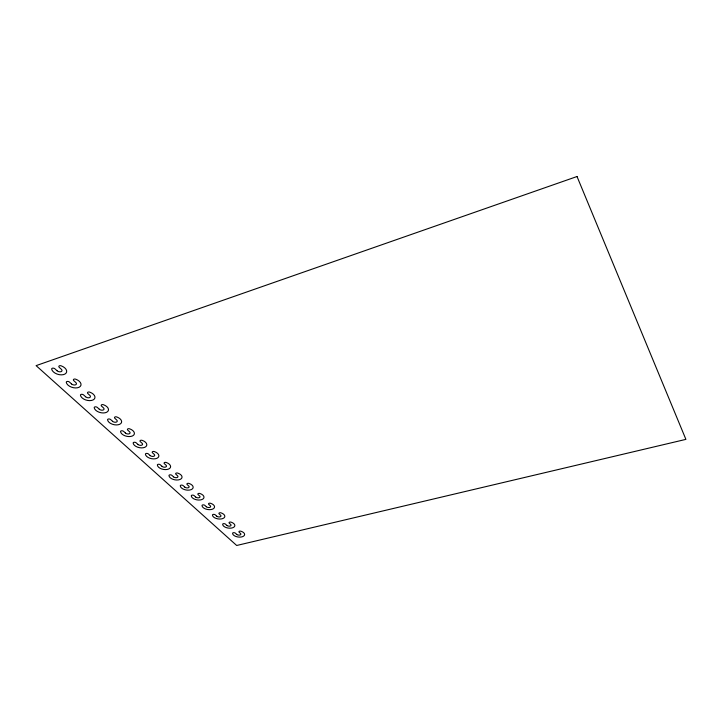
<?xml version="1.0" encoding="UTF-8"?>
<svg xmlns="http://www.w3.org/2000/svg" width="722" height="722" viewBox="0 0 722 722"><rect width="100%" height="100%" fill="white"/><g stroke="black" fill="none" stroke-linecap="round" stroke-linejoin="round"><path stroke-width="1.08" d="M577.022 176.52L36.1 365.63L236.69 545.48L685.9 439.373L577.022 176.52M57.029 370.729L54.989 368.87A1.94 1.137 16.7 0 0 52.796 368.148A1.94 1.137 16.7 0 0 51.686 369.15A7.743 4.558 16.5 0 0 59.105 374.637A7.743 4.558 16.5 0 0 66.623 372.038A7.743 4.558 16.5 0 0 61.244 365.855A1.94 1.146 16.6 0 0 59.132 365.955A1.94 1.146 16.6 0 0 59.285 367.39L61.325 369.249A2.906 1.706 16.5 0 1 61.009 371.668A2.906 1.706 16.5 0 1 57.029 370.729M71.532 383.933L69.556 382.137A1.904 1.11 15.9 0 0 67.399 381.433A1.904 1.11 15.9 0 0 66.298 382.407A7.59 4.44 15.7 0 0 73.509 387.723A7.59 4.44 15.7 0 0 80.963 385.214A7.59 4.44 15.7 0 0 75.774 379.221A1.904 1.119 15.7 0 0 73.689 379.312A1.904 1.119 15.7 0 0 73.815 380.702L75.792 382.507A2.843 1.661 15.7 0 1 75.44 384.853A2.843 1.661 15.7 0 1 71.532 383.933M85.602 396.748L83.68 395.006A1.868 1.083 15.1 0 0 81.568 394.32A1.868 1.083 15.1 0 0 80.467 395.259A7.446 4.332 14.9 0 0 87.488 400.421A7.446 4.332 14.9 0 0 94.889 398.002A7.446 4.332 14.9 0 0 89.862 392.181A1.868 1.092 14.9 0 0 87.813 392.272A1.868 1.092 14.9 0 0 87.913 393.616L89.826 395.376A2.789 1.625 14.9 0 1 89.438 397.642A2.789 1.625 14.9 0 1 85.602 396.748M99.266 409.193L97.398 407.497A1.832 1.056 14.3 0 0 95.331 406.829A1.832 1.056 14.3 0 0 94.221 407.75A7.31 4.215 14.1 0 0 101.062 412.758A7.31 4.215 14.1 0 0 108.399 410.412A7.31 4.215 14.1 0 0 103.544 404.771A1.832 1.065 14.2 0 0 101.513 404.852A1.832 1.065 14.2 0 0 101.594 406.161L103.454 407.858A2.744 1.579 14.1 0 1 103.038 410.06A2.744 1.579 14.1 0 1 99.266 409.193M112.533 421.278L110.719 419.626A1.796 1.029 13.6 0 0 108.688 418.977A1.796 1.029 13.6 0 0 107.578 419.87A7.175 4.115 13.4 0 0 114.247 424.735A7.175 4.115 13.4 0 0 121.522 422.469A7.175 4.115 13.4 0 0 116.829 416.982A1.805 1.038 13.4 0 0 114.825 417.063A1.805 1.038 13.4 0 0 114.879 418.336L116.684 419.987A2.689 1.543 13.4 0 1 116.242 422.126A2.689 1.543 13.4 0 1 112.533 421.278M125.42 433.019L123.661 431.413A1.769 1.002 12.9 0 0 121.666 430.781A1.769 1.002 12.9 0 0 120.556 431.648A7.049 4.007 12.7 0 0 127.063 436.377A7.049 4.007 12.7 0 0 134.283 434.184A7.049 4.007 12.7 0 0 129.734 428.859A1.769 1.011 12.7 0 0 127.758 428.931A1.769 1.011 12.7 0 0 127.785 430.168L129.545 431.774A2.644 1.507 12.7 0 1 129.067 433.841A2.644 1.507 12.7 0 1 125.42 433.019M137.956 444.436L136.241 442.875A1.733 0.975 12.2 0 0 134.283 442.261A1.733 0.975 12.2 0 0 133.173 443.091A6.931 3.908 12 0 0 139.517 447.694A6.931 3.908 12 0 0 146.674 445.573A6.931 3.908 12 0 0 142.279 440.393A1.742 0.984 12 0 0 140.321 440.465A1.742 0.984 12 0 0 140.339 441.665L142.044 443.227A2.599 1.462 12 0 1 141.539 445.23A2.599 1.462 12 0 1 137.956 444.436M150.14 455.528L148.47 454.012A1.706 0.957 11.6 0 0 146.548 453.416A1.706 0.957 11.6 0 0 145.438 454.228A6.823 3.818 11.4 0 0 151.629 458.705A6.823 3.818 11.4 0 0 158.732 456.647A6.823 3.818 11.4 0 0 154.472 451.611A1.706 0.957 11.4 0 0 152.541 451.683A1.706 0.957 11.4 0 0 152.532 452.838L154.192 454.364A2.554 1.426 11.4 0 1 153.66 456.313A2.554 1.426 11.4 0 1 150.14 455.528M161.99 466.322L160.374 464.851A1.679 0.93 11 0 0 158.479 464.264A1.679 0.93 11 0 0 157.378 465.049A6.706 3.718 10.8 0 0 163.407 469.417A6.706 3.718 10.8 0 0 170.455 467.423A6.706 3.718 10.8 0 0 166.331 462.522A1.679 0.939 10.8 0 0 164.426 462.585A1.679 0.939 10.8 0 0 164.399 463.714L166.015 465.194A2.518 1.399 10.8 0 1 165.455 467.089A2.518 1.399 10.8 0 1 161.99 466.322M173.524 476.827L171.953 475.392A1.652 0.902 10.4 0 0 170.094 474.823A1.652 0.902 10.4 0 0 168.984 475.59A6.606 3.628 10.2 0 0 174.877 479.832A6.606 3.628 10.2 0 0 181.872 477.901A6.606 3.628 10.2 0 0 177.865 473.136A1.661 0.912 10.2 0 0 175.987 473.199A1.661 0.912 10.2 0 0 175.942 474.291L177.513 475.735A2.473 1.363 10.2 0 1 176.935 477.576A2.473 1.363 10.2 0 1 173.524 476.827M184.751 487.061L183.217 485.662A1.625 0.884 9.8 0 0 181.393 485.103A1.625 0.884 9.8 0 0 180.292 485.852A6.507 3.538 9.7 0 0 186.041 489.985A6.507 3.538 9.7 0 0 192.982 488.108A6.507 3.538 9.7 0 0 189.101 483.469A1.634 0.893 9.7 0 0 187.242 483.523A1.634 0.893 9.7 0 0 187.178 484.588L188.713 485.996A2.437 1.327 9.7 0 1 188.117 487.792A2.437 1.327 9.7 0 1 184.751 487.061M195.689 497.016L194.191 495.662A1.606 0.866 9.3 0 0 192.404 495.121A1.606 0.866 9.3 0 0 191.303 495.833A6.408 3.457 9.2 0 0 196.916 499.868A6.408 3.457 9.2 0 0 203.803 498.045A6.408 3.457 9.2 0 0 200.039 493.532A1.606 0.866 9.1 0 0 198.198 493.586A1.606 0.866 9.1 0 0 198.126 494.624L199.615 495.987A2.401 1.3 9.2 0 1 199.001 497.729A2.401 1.3 9.2 0 1 195.689 497.016M206.339 506.727L204.886 505.4A1.579 0.839 8.8 0 0 203.126 504.868A1.579 0.839 8.8 0 0 202.025 505.571A6.317 3.366 8.7 0 0 207.512 509.497A6.317 3.366 8.7 0 0 214.344 507.728A6.317 3.366 8.7 0 0 210.689 503.324A1.579 0.848 8.7 0 0 208.875 503.378A1.579 0.848 8.7 0 0 208.784 504.389L210.237 505.716A2.365 1.263 8.7 0 1 209.597 507.422A2.365 1.263 8.7 0 1 206.339 506.727M216.726 516.176L215.309 514.885A1.561 0.821 8.4 0 0 213.568 514.371A1.561 0.821 8.4 0 0 212.476 515.048A6.227 3.294 8.2 0 0 217.845 518.874A6.227 3.294 8.2 0 0 224.614 517.169A6.227 3.294 8.2 0 0 221.067 512.873A1.561 0.83 8.2 0 0 219.271 512.927A1.561 0.83 8.2 0 0 219.172 513.911L220.589 515.201A2.337 1.236 8.2 0 1 219.93 516.862A2.337 1.236 8.2 0 1 216.726 516.176M226.843 525.399L225.463 524.136A1.534 0.803 7.9 0 0 223.757 523.63A1.534 0.803 7.9 0 0 222.665 524.289A6.137 3.213 7.8 0 0 227.908 528.026A6.137 3.213 7.8 0 0 234.623 526.365A6.137 3.213 7.8 0 0 231.193 522.187A1.543 0.812 7.8 0 0 229.415 522.232A1.543 0.812 7.8 0 0 229.298 523.188L230.679 524.452A2.301 1.2 7.8 0 1 230.011 526.058A2.301 1.2 7.8 0 1 226.843 525.399M236.717 534.388L235.363 533.152A1.516 0.785 7.5 0 0 233.684 532.665A1.516 0.785 7.5 0 0 232.592 533.305A6.056 3.132 7.4 0 0 237.728 536.951A6.056 3.132 7.4 0 0 244.388 535.336A6.056 3.132 7.4 0 0 241.058 531.257A1.516 0.785 7.3 0 0 239.298 531.302A1.516 0.785 7.3 0 0 239.172 532.231L240.516 533.468A2.274 1.173 7.4 0 1 239.83 535.038A2.274 1.173 7.4 0 1 236.717 534.388"/></g></svg>
